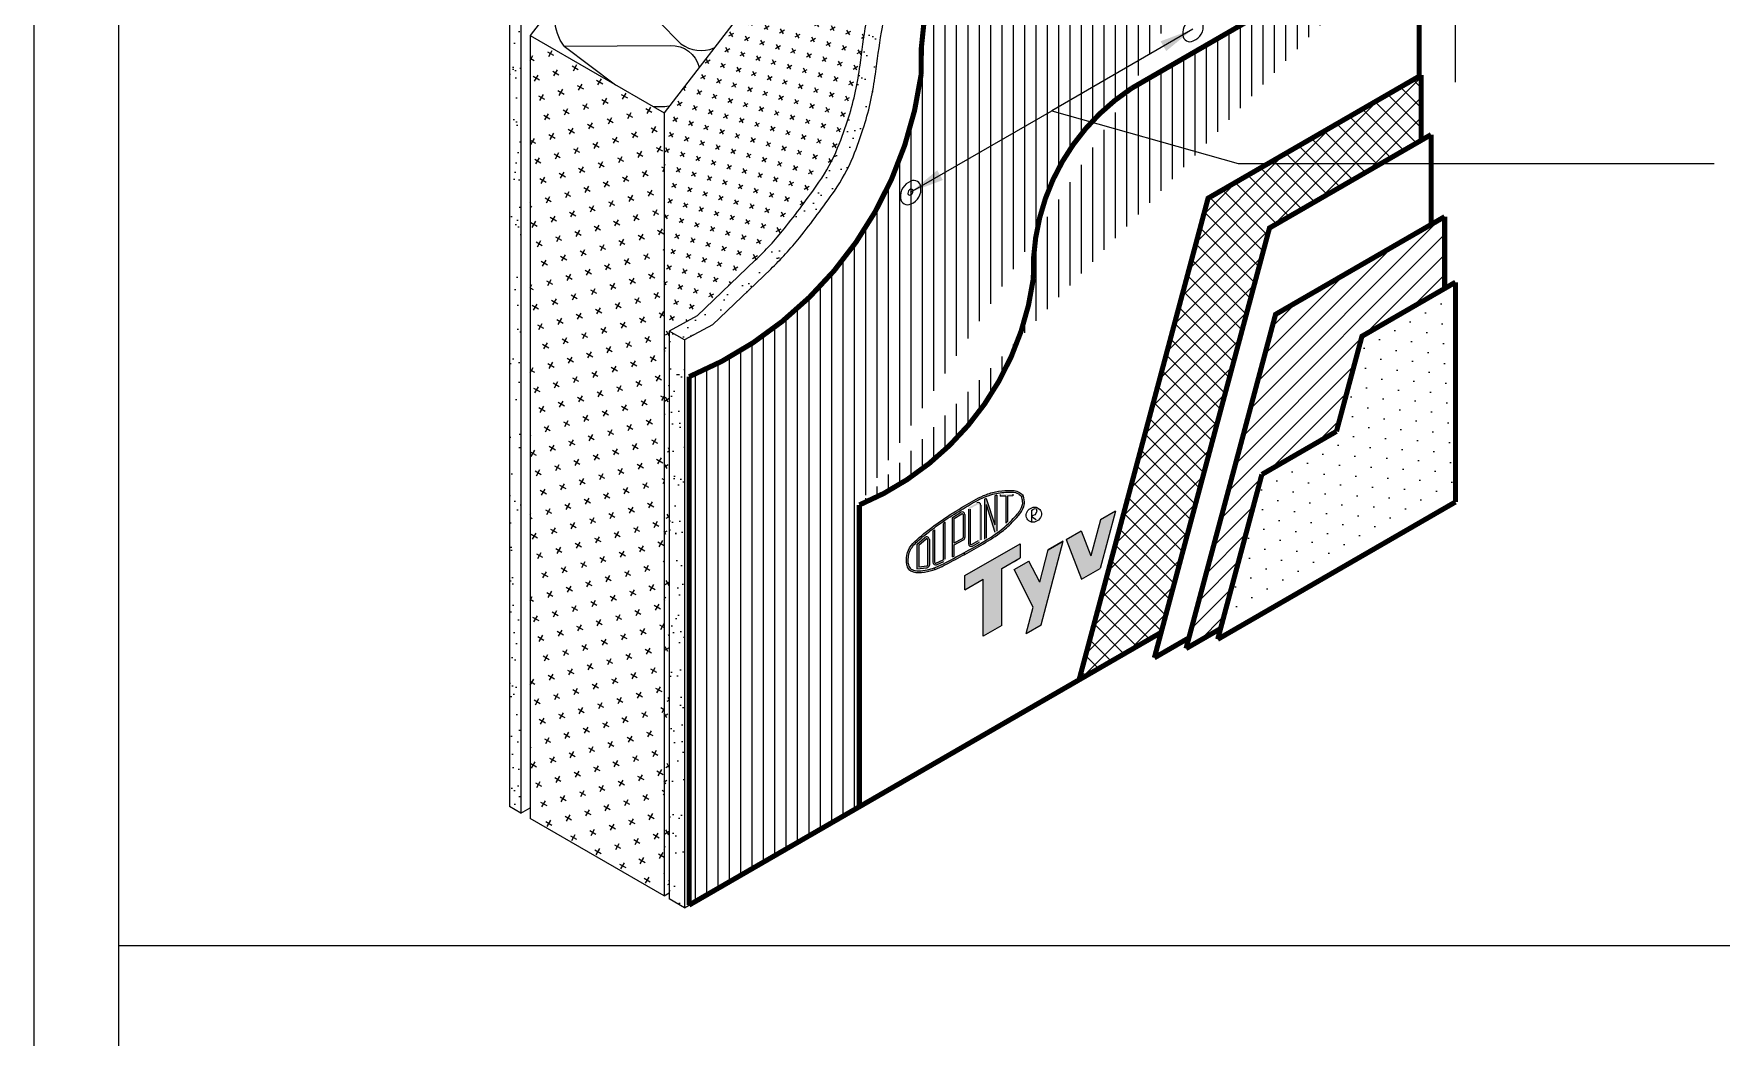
# Model space of a CAD drawing. Extents: x 0 to 51, y 0 to 66.
# Drawn here: x 0 to 29.72, y 34.39 to 52.06 of the extents above; entities that cross this region are included whole.
import ezdxf

# ---------------------------------------------------------------- set-up
doc = ezdxf.new("R2010")
doc.units = 0
doc.header["$LTSCALE"] = 1.5
doc.header["$MEASUREMENT"] = 0
doc.linetypes.add('DASHED', pattern=[0.75, 0.5, -0.25])
doc.layers.get('DEFPOINTS').update_dxf_attribs({"linetype": 'CONTINUOUS'})
for name, color, linetype in [('CLADDING', 252, 'CONTINUOUS'), ('DUPONTLOGO', 242, 'CONTINUOUS'), ('FASTENING', 7, 'CONTINUOUS'), ('INSULATION', 40, 'CONTINUOUS'), ('STRUCTURE', 252, 'CONTINUOUS'), ('TEXT', 7, 'CONTINUOUS'), ('TITLE', 7, 'CONTINUOUS'), ('TYVEK', 160, 'DASHED'), ('W', 7, 'CONTINUOUS')]:
    doc.layers.add(name, color=color, linetype=linetype)
doc.styles.add('DETAILS', font='sanss___.ttf', dxfattribs={"height": 1})
doc.dimstyles.new('TYVEKDETAILS', dxfattribs={"dimscale": 6, "dimtxt": 1.5, "dimasz": 0.1, "dimexe": 0.75, "dimexo": 0.75, "dimgap": 0.75, "dimtad": 0, "dimtih": 1, "dimtoh": 1, "dimdec": 4, "dimzin": 0, "dimtxsty": 'DETAILS', "dimcen": 0.0625, "dimazin": 3, "dimtfac": 1, "dimtdec": 4, "dimtofl": 0, "dimtmove": 0, "dimatfit": 3, "dimtolj": 1, "dimtzin": 0})

# ---------------------------------------------------------------- blocks, each defined once
blk = doc.blocks.new('A$C1409495A')
at = {"layer": 'DUPONTLOGO', "color": 242}
for p, q in [((0.2343235615273898, 0.523827359091797), (0.2343235615273898, 1.616091367395711e-07)), ((0.2343235615273898, 0.2619137603504669), (0.4408312526641112, 0.1288168849679323))]:
    blk.add_line(p, q, dxfattribs=at)
blk.add_ellipse((0.333973993873542, 0.3360725358395484), major_axis=(0.2603864479023359, 0.231586749987972), ratio=0.9031737347499492, dxfattribs=at)
blk.add_spline([(0.2343235615273898, 0.523827359091797), (0.4345512185534517, 0.5967801724010542), (0.456416738787766, 0.4563911861724819), (0.2343235615273898, 0.2619137603504669)], degree=3, dxfattribs=at)

msp = doc.modelspace()

# ---------------------------------------------------------------- hatches: boundary and pattern name
at = {"layer": 'CLADDING'}
h = msp.add_hatch(dxfattribs=at)
h.set_pattern_fill('ANSI37', color=256, scale=2, style=0)
h.set_pattern_definition([(45, (45.20352383063815, 0.9938439256804941), (-0.1767766952966369, 0.1767766952966369), []), (135, (45.20352383063815, 0.9938439256804941), (-0.1767766952966369, -0.1767766952966369), [])])
h.paths.add_polyline_path([(24.43534970143799, 50.18089568064645), (24.43534970143799, 51.32886496963204), (20.68126251389627, 49.16144172134351), (18.40951259054458, 40.68315558530433), (19.85486619997502, 41.51763088078317), (21.76272444010046, 48.63785476657025)])
h = msp.add_hatch(dxfattribs=at)
h.set_pattern_fill('ANSI31', color=256, scale=2, style=0)
h.set_pattern_definition([(45, (45.20352383063815, 0.9938439256804941), (-0.1767766952966369, 0.1767766952966369), [])])
h.paths.add_polyline_path([(23.39111992922632, 46.73151638038953), (24.84738067254848, 47.57228891255687), (24.84738067254848, 48.83603411767267), (21.86936127791634, 47.11667381852987), (20.29302009380851, 41.23368842937614), (20.90136786608664, 41.58491817946184), (21.62852720095503, 44.29871376238863), (22.94252925805318, 45.05735320376996)])
h = msp.add_hatch(dxfattribs=at)
h.set_pattern_fill('DOTS', color=256, scale=5, angle=30, style=0)
h.set_pattern_definition([(30, (45.20352383063815, 0.9938439256804941), (-0.02093353065868142, 0.3487579386826371), [0, -0.3125])])
h.paths.add_polyline_path([(25.03806398235378, 47.68237997280293), (23.39111992922632, 46.73151638038955), (22.94252925805318, 45.05735320376996), (21.62852720095503, 44.29871376238864), (20.85095300649247, 41.39676736199993), (25.03806398235378, 43.8141970110403)])
at = {"layer": 'DUPONTLOGO'}
h = msp.add_hatch(color=242, dxfattribs=at)
edge = h.paths.add_edge_path()
edge.add_spline(control_points=[(17.42577438530653, 43.92347655618497), (17.40516246711536, 43.94529639824885), (17.33747358313774, 44.01695206581815), (17.14990019024414, 44.02281901785072), (16.93878905699356, 44.00279730608391), (16.67239447447972, 43.91418403905639), (16.49889237228336, 43.81091006094909), (16.38918756949887, 43.74561026770387)], knot_values=[0, 0, 0, 0, 0.220285061790062, 0.7234091388884258, 1.286951353986312, 1.843132986659582, 2.799533914085796, 2.799533914085796, 2.799533914085796, 2.799533914085796], degree=3, periodic=0)
edge.add_spline(control_points=[(16.38918756949887, 43.74561026770387), (16.25594470692489, 43.66421937870221), (15.99171493335083, 43.50281564002196), (15.65613011689767, 43.24454717398107), (15.36930442210954, 42.99750442935131), (15.3690484009739, 42.80078759926885), (15.36896405131837, 42.73597655618496)], knot_values=[0, 0, 0, 0, 1.163314494387957, 2.30693276554946, 3.267609377414544, 3.739631528208764, 3.739631528208764, 3.739631528208764, 3.739631528208764], degree=3, periodic=0)
edge.add_spline(control_points=[(15.36896405131837, 42.73597655618496), (15.36921952891336, 42.73435405709911), (15.36947500650835, 42.73273155801326), (15.36973170648909, 42.73111009963672)], knot_values=[0, 0, 0, 0, 0.0117372134535125, 0.0117372134535125, 0.0117372134535125, 0.0117372134535125], degree=3, periodic=0)
edge.add_line((15.36973170648911, 42.73111009963664), (15.4006060547882, 42.73599939807393))
edge.add_spline(control_points=[(15.4006060547882, 42.73599939807394), (15.40047633009979, 42.73680011788333), (15.40034691442126, 42.73760518748712), (15.40021772726749, 42.73841461139225)], knot_values=[0.001174582396085617, 0.001174582396085617, 0.001174582396085617, 0.001174582396085617, 0.002358172592853305, 0.002358172592853305, 0.002358172592853305, 0.002358172592853305], degree=3, periodic=0)
edge.add_spline(control_points=[(15.40021772727404, 42.7384146113525), (15.40034993803491, 42.81630045816068), (15.4020528590522, 42.88763136778108), (15.45573028370171, 43.00993712052406), (15.50498060976295, 43.06610299961597), (15.64710930038918, 43.19668918436874), (15.74047467313784, 43.26857195968492), (15.91718631268758, 43.40337333714254), (16.00609879773491, 43.46636423538664), (16.19884045834723, 43.59271198642744), (16.30201910959566, 43.6557447629821), (16.40517131638271, 43.71875729141537)], knot_values=[0.001204580648238207, 0.001204580648238207, 0.001204580648238207, 0.001204580648238207, 0.1148556554967574, 0.1148556554967574, 0.2297113109935148, 0.2297113109935148, 0.3984913275604529, 0.3984913275604529, 0.5672713441273911, 0.5672713441273911, 0.7479263056417517, 0.7479263056417517, 0.7479263056417517, 0.7479263056417517], degree=3, periodic=0)
edge.add_spline(control_points=[(16.40517131638271, 43.71875729141537), (16.5415830801112, 43.79995391856009), (16.6771169047598, 43.87976705180636), (16.9093421319977, 43.95893908326924), (16.99486128542549, 43.97636983569758), (17.17480815852086, 43.99039626446033), (17.27844132450208, 43.99626263051531), (17.36015614556108, 43.94615660027844), (17.37827298331622, 43.92810857035877), (17.39767716229571, 43.90769734553495)], knot_values=[0, 0, 0, 0, 0.2378461726929006, 0.2378461726929006, 0.3759363467751121, 0.3759363467751121, 0.5140265208573236, 0.5140265208573236, 0.5560477353908875, 0.5560477353908875, 0.5560477353908875, 0.5560477353908875], degree=3, periodic=0)
edge.add_line((17.39767716229579, 43.90769734553489), (17.4257743853065, 43.92347655618499))
h = msp.add_hatch(color=242, dxfattribs=at)
edge = h.paths.add_edge_path()
edge.add_spline(control_points=[(17.42577438530653, 43.92347655618497), (17.43870158375638, 43.87597190542342), (17.46911085330321, 43.76422443474451), (17.37434575299548, 43.6082455570278), (17.23289390171057, 43.45285983527409), (17.0274385025681, 43.26199452331932), (16.73065216081659, 43.07781432131484), (16.50784147463254, 42.95374275321939), (16.39736921831245, 42.89222655618495)], knot_values=[0, 0, 0, 0, 0.07140672790437241, 0.16797347427779, 0.251697098529822, 0.3916885399395568, 0.5846187000068773, 0.7743438912938334, 0.7743438912938334, 0.7743438912938334, 0.7743438912938334], degree=3, periodic=0)
edge.add_line((16.39736921831245, 42.89222655618502), (16.38260367426703, 42.91977272954214))
edge.add_spline(control_points=[(16.38260361826205, 42.91977269838065), (16.59681649437961, 43.03904633942952), (16.81524625863375, 43.15315594186107), (17.0944473896825, 43.3660024609873), (17.17604110670845, 43.44179101687804), (17.2977682862719, 43.57006981225603), (17.3439720378793, 43.62294093699198), (17.40718788823359, 43.72922030097725), (17.42158471433459, 43.77488635518817), (17.41240667836128, 43.85183521506855), (17.40539684311652, 43.87916816017061), (17.39767716229571, 43.90769734553488)], knot_values=[0.0002505584379334802, 0.0002505584379334802, 0.0002505584379334802, 0.0002505584379334802, 0.3681301305683303, 0.3681301305683303, 0.5353339496185356, 0.5353339496185356, 0.6400473331687101, 0.6400473331687101, 0.7273425474151587, 0.7273425474151587, 0.7705355621334626, 0.7705355621334626, 0.7705355621334626, 0.7705355621334626], degree=3, periodic=0)
edge.add_line((17.39767716229571, 43.90769734553491), (17.42577438530643, 43.92347655618499))
h = msp.add_hatch(color=242, dxfattribs=at)
h.paths.add_polyline_path([(16.45986921831253, 43.07843765854022, 0.5736723652120749), (16.52973167002189, 43.03758618746623), (16.65473167002177, 43.10792469396608, 0.2709125763483397), (16.67861921831242, 43.14877616504009), (16.67861921831231, 43.75601066679447, 0.5705986825332914), (16.60913614184211, 43.79707330800659), (16.484136141842, 43.72825139408776, 0.2733997692986943), (16.45986921831231, 43.68718875287565)])
h.paths.add_polyline_path([(16.49111921831253, 43.68718875287569, -0.2733997692991784), (16.49920819282244, 43.70087629994642), (16.62420819282228, 43.76969821386522, -0.5705986825352611), (16.64736921831242, 43.75601066679454), (16.64736921831242, 43.14877616504017, -0.2709125763483546), (16.63940670221554, 43.1351590080155), (16.51440670221554, 43.06482050151559, -0.5736723652121564), (16.49111921831242, 43.07843765854026)], flags=16)
for color, points in [(242, [(16.74111921831242, 43.15844223298593), (16.77236921831219, 43.17910508107149), (16.77236921831265, 43.76718724548977), (16.92861921831242, 43.28241932150036), (16.95986921831242, 43.3030821695861), (16.95986921831242, 43.93444572334546), (16.92861921831265, 43.92440216719451), (16.92861921831265, 43.41165149986016), (16.77236921831253, 43.87418438643939), (16.74111921831242, 43.86414083028833)]), (242, [(17.14871060107569, 43.91928684303255), (17.24111921831231, 43.92325707271804), (17.24111921831243, 43.95453590148521), (17.02236921831242, 43.94513755997041), (17.02236921831242, 43.91385873120326), (17.11746060107568, 43.91794422281615), (17.11746060107568, 43.44009985129739), (17.14871060107568, 43.46936481799749)]), (242, [(16.05361921831253, 43.45948229690422), (16.02236921831253, 43.43809200133646), (16.02236921831231, 42.8097244004443, -0.293438824916739), (16.01324489928299, 42.79551588989896), (15.88824489928298, 42.73832586151804, -0.5462656304043499), (15.86611921831231, 42.7525343720634), (15.86611921831242, 43.32343688171725), (15.83486921831253, 43.30124139960035), (15.83486921831231, 42.75253437206332, 0.5462656304051979), (15.90124626122443, 42.7099088404273), (16.02624626122454, 42.7670988688083, 0.2934388249164515), (16.05361921831242, 42.8097244004443)]), (182, [(19.0495720174022, 43.65413898888752), (18.78731249098306, 43.5027233807119), (18.61655931551005, 42.86426724146397), (18.44580614003692, 43.30555459706303), (18.18354661361777, 43.15413898888751), (18.45417955230041, 42.45472655618494), (18.77893907871956, 42.64222655618495)]), (182, [(18.12942002588127, 43.12288898888749), (17.86716049946211, 42.97147338071173), (17.71721798759282, 42.40091815846938), (17.52565414851591, 42.77430459706308), (17.26339462209684, 42.62288898888746), (17.6020697566917, 41.96276073631151), (17.47990097304301, 41.49788898888757), (17.74216049946212, 41.64930459706313)]), (182, [(16.72212874473156, 42.45472655618493), (16.72212874473156, 41.45472655618493), (17.04688827115071, 41.64222655618493), (17.04688827115082, 42.64222655618494), (17.37164779756996, 42.82972655618494), (17.37164779756996, 43.07972655618494), (16.39736921831242, 42.51722655618494), (16.39736921831242, 42.26722655618494)])]:
    msp.add_hatch(color=color, dxfattribs=at).paths.add_polyline_path(points)
h = msp.add_hatch(color=242, dxfattribs=at)
h.paths.add_polyline_path([(16.17861921831231, 42.84581537697554), (16.20986921832015, 42.86265894507874), (16.2098692184103, 43.05837739732736), (16.37273468363857, 43.14616093507271, 0.2758007751185078), (16.39736921810199, 43.18742383991536), (16.39736921827615, 43.59308337286243, 0.5880955590562669), (16.32576648053852, 43.63290553519676), (16.1786192185556, 43.54153382930059)])
h.paths.add_polyline_path([(16.20986921842658, 43.09387765488892), (16.35790770661414, 43.17366953831466, 0.2758007751164118), (16.36611921810187, 43.1874238399288), (16.36611921827615, 43.59308337287585, 0.5880955590582391), (16.34225163903024, 43.60635742698731), (16.20986921862426, 43.52415401103413)], flags=16)
at = {"layer": 'DUPONTLOGO', "linetype": 'CONTINUOUS'}
h = msp.add_hatch(color=256, dxfattribs=at)
edge = h.paths.add_edge_path()
edge.add_line((15.55361921831242, 43.06720428191145), (15.55361921831242, 42.63656928029597))
edge.add_line((15.55361921831242, 42.63656928029597), (15.73063969266072, 42.65611897769877))
edge.add_arc((15.72549421831231, 42.70271071214524), 0.04687500000000024, 276.3020641363324, 359.9999999999296)
edge.add_line((15.77236921831231, 42.70271071214518), (15.77236921831276, 43.15157073437585))
edge.add_arc((15.72549421831276, 43.1515707343759), 0.04687500000000024, 359.9999999999345, 490.3159340501479)
edge.add_line((15.69516600641545, 43.18731237938723), (15.55361921831242, 43.06720428191145))
edge = h.paths.add_edge_path(flags=16)
edge.add_line((15.58486921831231, 43.05273692518943), (15.58486921831242, 42.67146044377597))
edge.add_line((15.58486921831242, 42.67146044377597), (15.72720937642841, 42.68718013399644))
edge.add_arc((15.72549421831231, 42.70271071214524), 0.01562500000000008, 276.3020641363324, 359.9999999999296)
edge.add_line((15.74111921831219, 42.70271071214522), (15.74111921831276, 43.15157073437589))
edge.add_arc((15.72549421831276, 43.1515707343759), 0.01562500000000008, 359.9999999999345, 490.3159340501479)
edge.add_line((15.71538481434699, 43.16348461604635), (15.58486921831231, 43.05273692518943))
at = {"layer": 'DUPONTLOGO'}
h = msp.add_hatch(color=242, dxfattribs=at)
edge = h.paths.add_edge_path()
edge.add_spline(control_points=[(16.38260361826222, 42.91977269838066), (16.25988926745985, 42.85398971888498), (16.13727613949258, 42.78771494193618), (15.96787976458278, 42.70042391299459), (15.91493121373995, 42.67485627411601), (15.85612020834859, 42.65386482484914)], knot_values=[0.2810519083259743, 0.2810519083259743, 0.2810519083259743, 0.2810519083259743, 0.4864092395876137, 0.4864092395876137, 0.5821236414411974, 0.5821236414411974, 0.5821236414411974, 0.5821236414411974], degree=3, periodic=0)
edge.add_line((15.85612020834857, 42.65386482484913), (15.86662414180967, 42.62443632488954))
edge.add_spline(control_points=[(15.86662414180967, 42.62443632488954), (15.94069894436954, 42.65088028090107), (16.10728984198728, 42.73673563727503), (16.28719774044163, 42.83317146392429), (16.39736921831245, 42.89222655618495)], knot_values=[1.40530041600684, 1.40530041600684, 1.40530041600684, 1.40530041600684, 1.988796057392389, 2.910618207206029, 2.910618207206029, 2.910618207206029, 2.910618207206029], degree=3, periodic=0)
edge.add_line((16.39736916179092, 42.89222652588849), (16.38260361826225, 42.91977269838066))
h = msp.add_hatch(color=242, dxfattribs=at)
edge = h.paths.add_edge_path()
edge.add_line((15.86662414180967, 42.62443632488954), (15.85612020834857, 42.65386482484914))
edge.add_spline(control_points=[(15.85612020834857, 42.65386482484914), (15.83733599466274, 42.64716016360453), (15.8179537160682, 42.64092234750127), (15.71430574279337, 42.61171228377761), (15.60560884310752, 42.59515163076677), (15.48380770846751, 42.61441276170525), (15.45215948404793, 42.6278440313168), (15.41448847463955, 42.66625105466152), (15.40715365858441, 42.69558460788723), (15.4006060547882, 42.73599939807394)], knot_values=[0.002358172592853314, 0.002358172592853314, 0.002358172592853314, 0.002358172592853314, 0.03292931765770496, 0.03292931765770496, 0.1592148645761405, 0.1592148645761405, 0.221312472747484, 0.221312472747484, 0.2810519083259742, 0.2810519083259742, 0.2810519083259742, 0.2810519083259742], degree=3, periodic=0)
edge.add_line((15.4006060547882, 42.73599939807394), (15.36973170648912, 42.73111009963664))
edge.add_spline(control_points=[(15.36973170648909, 42.73111009963672), (15.37391310887337, 42.70469806056213), (15.39953734646549, 42.55606270748982), (15.66482555562328, 42.56345802432403), (15.82774284725161, 42.61055609561543), (15.86662414180967, 42.62443632488954)], knot_values=[0.0117372134535125, 0.0117372134535125, 0.0117372134535125, 0.0117372134535125, 0.2029254331721758, 1.099028038328669, 1.405300416006835, 1.405300416006835, 1.405300416006835, 1.405300416006835], degree=3, periodic=0)
at = {"layer": 'INSULATION', "linetype": 'CONTINUOUS'}
h = msp.add_hatch(dxfattribs=at)
h.set_pattern_fill('CROSS', color=256, scale=0.8, angle=30, style=0)
h.set_pattern_definition([(30, (45.453125, 3.296875), (0.07320508075688777, 0.2732050807568878), [0.1, -0.3]), (120, (45.52142627018922, 3.278573729810778), (-0.2732050807568877, 0.07320508075688778), [0.09999999999999998, -0.2999999999999999])])
h.paths.add_polyline_path([(14.35408040833416, 50.59395994693268, 0.04479910819463599), (14.55163102151603, 51.50216927125451, -0.00933874417187991), (14.64735781579769, 52.16551832553501), (14.64735781579769, 55.26494496438183), (14.02131728739993, 54.45306345963127, -0.1217965596194791), (13.82620671620594, 54.20003405187209), (11.10111406090842, 50.66599396148046), (11.10111406090842, 36.88052733717185), (11.19150772301303, 36.93271614232098), (11.19150772301301, 46.8236696667898), (11.68246174263098, 47.09156364628179), (12.70751237584894, 48.06930860529555, 0.03370422444086459), (13.21498259496956, 48.62326448952707, 0.01612494577826852), (13.82873890405718, 49.44416952676993, 0.05565526587535751), (14.15766370504834, 50.04833180140054, 0.02091384948871564)])
h = msp.add_hatch(dxfattribs=at)
h.set_pattern_fill('CROSS', color=256, angle=329.9999999999999, style=0)
h.set_pattern_definition([(329.9999999999999, (45.453125, 3.296875), (0.3415063509461097, 0.09150635094610948), [0.125, -0.375]), (59.99999999999994, (45.47600158773653, 3.211498412263472), (-0.09150635094610945, 0.3415063509461097), [0.125, -0.375])])
h.paths.add_polyline_path([(11.10111406090842, 50.66599396148047), (8.742385526959985, 52.02780651550086), (8.742385526959985, 38.24233989119221), (11.10111406090842, 36.88052733717184)])
at = {"layer": 'STRUCTURE', "linetype": 'CONTINUOUS'}
h = msp.add_hatch(dxfattribs=at)
h.set_pattern_fill('AR-SAND', color=256, scale=0.25, style=0)
h.set_pattern_definition([(37.50000000000001, (109.8774023421087, 3.296875), (-0.01574833952740204, 0.4817059422532897), [0, -0.38, 0, -0.425, 0, -0.40625]), (7.499999999999999, (109.8774023421087, 3.296875), (0.4424441763169318, 0.7055365163074351), [0, -0.205, 0, -0.3425, 0, -0.13125]), (327.5, (109.5699023421087, 3.296875), (0.7785354654378738, 0.001414763384241124), [0, -0.125, 0, -0.45, 0, -0.5875]), (317.5, (109.5699023421087, 3.296875), (0.7515316511430733, 0.2194188912335623), [0, -0.0625, 0, -0.295, 0, -0.3375])])
h.paths.add_polyline_path([(12.99220531418469, 57.22054770673802), (12.79362808484582, 57.33519632355176), (8.381358926171998, 54.78777153705442), (8.57993615551085, 54.6731229202407)])
h.paths.add_polyline_path([(8.579936155510836, 54.6731229202407), (8.381358926172013, 54.7877715370544), (8.381358926171956, 38.45077869634183), (8.579936155510467, 38.3361300795283)])
h = msp.add_hatch(dxfattribs=at)
h.set_pattern_fill('AR-SAND', color=256, scale=0.25, style=0)
h.set_pattern_definition([(37.50000000000001, (45.453125, 3.296875), (-0.01574833952740204, 0.4817059422532897), [0, -0.38, 0, -0.425, 0, -0.40625]), (7.499999999999999, (45.453125, 3.296875), (0.4424441763169318, 0.7055365163074351), [0, -0.205, 0, -0.3425, 0, -0.13125]), (327.5, (45.145625, 3.296875), (0.7785354654378738, 0.001414763384241124), [0, -0.125, 0, -0.45, 0, -0.5875]), (317.5, (45.145625, 3.296875), (0.7515316511430733, 0.2194188912335623), [0, -0.0625, 0, -0.295, 0, -0.3375])])
h.paths.add_polyline_path([(12.9781453145316, 47.91305860529555, 0.03370422444086459), (13.48561553365222, 48.46701448952707, 0.01612494577826852), (14.09937184273984, 49.28791952676993, 0.05565526587535751), (14.428296643731, 49.89208180140054, 0.02091384948871564), (14.62471334701682, 50.43770994693268, 0.04479910819463599), (14.8222639601987, 51.34591927125451, -0.02073115222964426), (15.06817074273901, 52.81276828487336, -0.04506024657635373), (15.39800675146749, 53.88811883262799, -0.2633397162337647), (15.87440982036993, 54.61030433373497), (15.87440982036993, 54.92280433373498, 0.3092693900534314), (15.12737381278482, 54.04436883262801, 0.0450602465763511), (14.79753780405636, 52.96901828487344, 0.02073115222964576), (14.55163102151603, 51.50216927125449, -0.04479910819464277), (14.35408040833408, 50.59395994693253, -0.02091384948869362), (14.15766370504851, 50.04833180140096, -0.05565526587538272), (13.82873890405725, 49.44416952677004, -0.01612494577827236), (13.21498259496948, 48.62326448952698, -0.03370422444085961), (12.70751237584894, 48.06930860529555), (11.68246174263096, 47.09156364628178), (11.191507723013, 46.82366966678978), (11.46214066169564, 46.66741966678978), (11.95309468131359, 46.93531364628177)])
h.paths.add_polyline_path([(11.4621406616957, 46.66741966678974), (11.191507723013, 46.82366966678977), (11.19150772301302, 36.82833853202273), (11.46214066169568, 36.67208853202273)])
at = {"layer": 'TYVEK', "linetype": 'CONTINUOUS'}
h = msp.add_hatch(dxfattribs=at)
h.set_pattern_fill('_USER', color=23, scale=0.2, angle=90, style=0, pattern_type=0)
h.set_pattern_definition([(90, (45.453125, 3.296875), (-0.2, 1.224606353822377e-17), [])])
edge = h.paths.add_edge_path()
edge.add_line((14.5394324005366, 38.44876374581774), (14.5394324005366, 43.7613060738225))
edge.add_arc((21.43705470209184, 47.88932475435393), 3.835622140687338, 123.283609689697, 182.1229324160079)
edge.add_arc((12.60471371601104, 48.41994435479976), 5.044407499522511, 292.5529671337997, 352.3363976587753, ccw=False)
edge.add_line((24.40029964701982, 54.02187863755587), (19.3321277903718, 51.09576825182081))
edge.add_line((24.40029964701982, 60.47893094572926), (24.40029964701982, 54.02187863755587))
edge.add_line((17.93122015435797, 55.79780433373491), (24.40029964701983, 59.53272912023248))
edge.add_arc((20.73778936998484, 51.52254633711234), 5.114162854249913, 123.2836096896977, 161.982665277284)
edge.add_arc((20.73778936998472, 51.52254633711242), 5.114162854249787, 123.2836096896971, 182.122932416008)
edge.add_arc((8.961334721876995, 52.23003913770685), 6.72587666603001, 292.5529671337997, 352.3363976587753, ccw=False)
edge.add_line((11.54095963457773, 46.01852142973719), (11.54095963457773, 36.71759468723343))
edge.add_line((14.5394324005366, 38.44876374581777), (11.54095963457773, 36.71759468723364))

# ---------------------------------------------------------------- linework, layer by layer
at = {"layer": 'CLADDING', "const_width": 0.09}
for points in [[(19.85486619997502, 41.51763088078318), (18.40951259054458, 40.68315558530432), (20.68126251389629, 49.16144172134351), (24.43534970143799, 51.32886496963204)], [(24.43534970143797, 51.32886496963204), (24.43534970143797, 50.18089568064645)], [(19.73508718112453, 41.07060949675235), (21.76272444010047, 48.63785476657026), (24.60856387680533, 50.28090093142226)], [(24.60856387680533, 50.28090093142226), (24.60856387680533, 48.69815317636336)], [(20.29302009380849, 41.23368842937614), (21.86936127791634, 47.11667381852988), (24.84738067254848, 48.83603411767267)], [(24.84738067254848, 48.83603411767267), (24.84738067254848, 47.57228891255688)], [(22.94252925805318, 45.05735320376996), (23.39111992922632, 46.73151638038954), (25.03806398235378, 47.68237997280293)], [(25.03806398235378, 47.68237997280293), (25.03806398235378, 43.81419701104029)], [(21.62852720095503, 44.29871376238864), (22.94252925805318, 45.05735320376996)], [(20.85095300649247, 41.39676736199994), (21.62852720095503, 44.29871376238864)], [(20.85095300649247, 41.39676736199994), (25.03806398235378, 43.81419701104029)], [(20.29302009380849, 41.23368842937614), (20.90136786608664, 41.58491817946184)], [(19.73508718112453, 41.07060949675235), (20.34343495340266, 41.42183924683805)]]:
    msp.add_lwpolyline(points, dxfattribs=at)
at = {"layer": 'DEFPOINTS'}
msp.add_line((-1.06581410364015e-14, 66.00000000000001), (0, 0), dxfattribs=at)
at = {"layer": 'DUPONTLOGO', "color": 242}
for p, q in [((16.45986921831231, 43.68718875287563), (16.45986921831253, 43.07843765854022)), ((16.49111921831253, 43.68718875287569), (16.49111921831242, 43.07843765854026)), ((16.67861921831231, 43.75601066679447), (16.67861921831242, 43.14877616504009)), ((16.77236921831253, 43.87418438643938), (16.74111921831242, 43.86414083028833)), ((16.74111921831242, 43.86414083028833), (16.74111921831242, 43.15844223298591)), ((16.77236921831253, 43.87418438643938), (16.92861921831253, 43.41165149986049)), ((16.77236921831265, 43.76718724548977), (16.92861921831242, 43.28241932150035)), ((16.77236921831265, 43.7671872454899), (16.77236921831219, 43.1791050810716)), ((16.95986921831242, 43.93444572334545), (16.92861921831253, 43.92440216719446)), ((16.92861921831265, 43.92440216719445), (16.92861921831265, 43.41165149986041)), ((16.95986921831242, 43.93444572334545), (16.95986921831242, 43.3030821695861)), ((17.02236921831242, 43.94513755997041), (17.02236921831242, 43.91385873120325)), ((17.11746060107579, 43.91794422281615), (17.02236921831231, 43.91385873120324)), ((17.11746060107568, 43.91861553292435), (17.11746060107568, 43.44009985129739)), ((17.24246060107568, 43.92331470368175), (17.14871060107568, 43.91928684303255)), ((17.14871060107568, 43.91928684303255), (17.14871060107568, 43.46936481799747)), ((17.24111921831242, 43.95453590148521), (17.24111921831231, 43.92325707271804)), ((17.42577438530647, 43.92347655618497), (17.39767716229575, 43.90769734553487)), ((16.05361921831253, 43.45948229690422), (16.02236921831253, 43.43809200133646)), ((16.02236921831231, 42.8097244004443), (16.02236921831253, 43.43809200133646)), ((16.05361921831242, 42.80972440044428), (16.05361921831253, 43.45948229690422)), ((16.17861921855548, 43.54153382930053), (16.32576648053852, 43.63290553519676)), ((16.17861921831231, 42.84581537697553), (16.1786192185556, 43.54153382930049)), ((16.20986921862426, 43.52415401103413), (16.34225163903024, 43.60635742698731)), ((16.20986921842656, 43.09387765488894), (16.20986921862426, 43.52415401103413)), ((16.36611921827615, 43.59308337287585), (16.36611921810187, 43.1874238399288)), ((16.39736921827615, 43.59308337286243), (16.39736921810199, 43.18742383991536)), ((17.14871060107568, 43.46936481799749), (17.11746060107579, 43.44009985129749)), ((15.55361921831242, 43.06720428191145), (15.69516600641545, 43.18731237938723)), ((15.58486921831231, 43.05273692518943), (15.71538481434699, 43.16348461604635)), ((15.74111921831276, 43.15157073437589), (15.74111921831219, 42.70271071214522)), ((15.77236921831276, 43.15157073437585), (15.77236921831231, 42.70271071214518)), ((15.83486921831253, 43.30124139960034), (15.86611921831242, 43.32343688171724)), ((15.83486921831253, 43.30124139960034), (15.83486921831231, 42.75253437206332)), ((15.86611921831242, 43.32343688171724), (15.86611921831231, 42.7525343720633)), ((16.20986921842645, 43.09387765488886), (16.35790770661414, 43.17366953831466)), ((16.20986921841042, 43.05837739732741), (16.37273468363857, 43.14616093507271)), ((16.51440670221554, 43.06482050151559), (16.63940670221554, 43.1351590080155)), ((16.52973167002189, 43.03758618746623), (16.65473167002177, 43.10792469396608)), ((15.55361921831242, 43.06720428191145), (15.55361921831242, 42.63656928029597)), ((15.58486921831231, 43.05273692518943), (15.58486921831242, 42.67146044377597)), ((15.88824489928301, 42.73832586151805), (16.01324489928312, 42.79551588989901)), ((16.17861921831231, 42.84581537697553), (16.20986921832015, 42.86265894507874)), ((16.20986921832015, 42.86265894507875), (16.2098692184103, 43.05837739732726)), ((16.38260361826225, 42.91977269838067), (16.39736916179119, 42.89222652588798)), ((16.39736921831242, 42.89222655618495), (16.38260556735192, 42.91976919785776)), ((15.55361921831242, 42.63656928029597), (15.73063969266072, 42.65611897769877)), ((15.58486921831242, 42.67146044377597), (15.72720937642841, 42.68718013399644)), ((15.86662414180968, 42.62443632488952), (15.85612020834857, 42.65386482484916)), ((15.90124626122441, 42.70990884042728), (16.02624626122453, 42.76709886880828))]:
    msp.add_line(p, q, dxfattribs=at)
at = {"layer": 'DUPONTLOGO', "color": 182}
for p, q in [((18.78731249098306, 43.50272338071188), (18.61655931551005, 42.86426724146396)), ((19.0495720174022, 43.65413898888752), (18.77893907871956, 42.64222655618494)), ((19.0495720174022, 43.65413898888752), (18.78731249098306, 43.50272338071188)), ((17.74216049946213, 41.64930459706316), (18.12942002588127, 43.12288898888749)), ((17.86716049946224, 42.9714733807118), (18.12942002588127, 43.12288898888749)), ((18.12942002588127, 43.12288898888749), (17.86716049946213, 42.97147338071186)), ((18.18354661361778, 43.15413898888752), (18.44580614003692, 43.30555459706303)), ((18.18354661361778, 43.15413898888749), (18.45417955230042, 42.45472655618494)), ((18.44580614003692, 43.30555459706303), (18.61655931551005, 42.86426724146396)), ((16.39736921831242, 42.51722655618494), (17.37164779756996, 43.07972655618494)), ((17.04688827115093, 42.642226556185), (17.37164779756996, 42.82972655618494)), ((17.26339462209684, 42.76722655618494), (17.37164779756996, 42.82972655618494)), ((17.37164779756996, 43.07972655618494), (17.37164779756996, 42.82972655618494)), ((17.71721798759282, 42.40091815846937), (17.86716049946213, 42.9714733807118)), ((16.39736921831242, 42.26722655618494), (16.39736921831242, 42.51722655618495)), ((17.04688827115071, 41.64222655618493), (17.04688827115082, 42.64222655618486)), ((17.26339462209684, 42.62288898888747), (17.52565414851577, 42.77430459706299)), ((17.26339462209684, 42.62288898888749), (17.52565414851588, 42.77430459706299)), ((17.6020697566918, 41.9627607363113), (17.26339462209684, 42.62288898888747)), ((17.71721798759282, 42.40091815846937), (17.52565414851588, 42.77430459706312)), ((18.45417955230042, 42.45472655618494), (18.77893907871956, 42.64222655618494)), ((16.39736921831242, 42.26722655618494), (16.72212874473156, 42.45472655618489)), ((16.72212874473156, 41.45472655618493), (16.72212874473156, 42.45472655618493)), ((17.47990097304299, 41.49788898888747), (17.60206975669169, 41.96276073631148)), ((17.04688827115071, 41.64222655618493), (16.72212874473156, 41.45472655618493)), ((17.47990097304287, 41.49788898888748), (17.74216049946224, 41.64930459706321))]:
    msp.add_line(p, q, dxfattribs=at)
at = {"layer": 'DUPONTLOGO', "color": 242}
for centre, radius, start, end in [((16.63174421831231, 43.75601066679447), 0.04687500000000024, 0, 118.8360950130633), ((16.35049421827615, 43.59308337288257), 0.04687500000000024, 359.9999999753909, 121.8383859097835), ((16.35049421827615, 43.59308337288257), 0.01562500000000008, 359.9999999753909, 121.8383859097835), ((15.72549421831276, 43.1515707343759), 0.04687500000000024, 359.9999999999345, 130.315934050148), ((15.72549421831276, 43.1515707343759), 0.01562500000000008, 359.9999999999345, 130.315934050148), ((16.35049421810199, 43.18742383993551), 0.01562500000000008, 298.3244090050584, 359.9999999753739), ((16.35049421810199, 43.18742383993551), 0.04687500000000024, 298.3244090050584, 359.9999999753739), ((16.00674421831242, 42.8097244004443), 0.01562500000000008, 294.5850530263783, 359.9999999999808), ((16.50674421831253, 43.07843765854022), 0.04687500000000024, 180.0000000000094, 299.3668080741979), ((16.50674421831242, 43.07843765854026), 0.01562500000000008, 180, 299.3668080742082), ((15.72549421831231, 42.70271071214524), 0.01562500000000008, 276.3020641363324, 359.9999999999296), ((15.72549421831231, 42.70271071214524), 0.04687500000000024, 276.3020641363324, 359.9999999999296), ((15.88174421831231, 42.7525343720633), 0.04687500000000024, 179.9999999999788, 294.5850530263612), ((15.88174421831231, 42.7525343720633), 0.01562500000000008, 179.9999999999788, 294.5850530263612)]:
    msp.add_arc(centre, radius, start, end, dxfattribs=at)
for points in [[(16.38918756949887, 43.74561026770387), (16.72653083267768, 43.92603188565734), (16.93833453311971, 43.99410004152158), (17.16242326380042, 44.01853389699917), (17.36043839299045, 43.98259752928023), (17.42577438530653, 43.92347655618497)], [(15.36896405131837, 42.73597655618496), (15.38650295968172, 42.92396903589595), (15.63197742210549, 43.2196144598607), (15.99640275940773, 43.49611439395411), (16.38918756949887, 43.74561026770387)], [(16.39736921831245, 42.89222655618495), (16.72742929011373, 43.07942415723262), (17.04914428348174, 43.29246793136516), (17.25613176311334, 43.48100598574054), (17.36614084732436, 43.60724616326987), (17.4476315479077, 43.78234559713254), (17.42577438530653, 43.92347655618497)], [(15.36896405131837, 42.73597655618496), (15.38853212885523, 42.65720037088757), (15.74046462943706, 42.5892040793038), (16.07184873615633, 42.71902901625215), (16.39736921831245, 42.89222655618495)]]:
    msp.add_spline(points, degree=3, dxfattribs=at)
for points, knots in [([(16.40517131638271, 43.71875729141537), (16.5415830801112, 43.79995391856009), (16.6771169047598, 43.87976705180636), (16.9093421319977, 43.95893908326924), (16.99486128542549, 43.97636983569758), (17.17480815852086, 43.99039626446033), (17.27844132450208, 43.99626263051531), (17.36015614556108, 43.94615660027844), (17.37827298331622, 43.92810857035877), (17.39767716229571, 43.90769734553495)], [0, 0, 0, 0, 0.2378461726929006, 0.2378461726929006, 0.3759363467751121, 0.3759363467751121, 0.5140265208573236, 0.5140265208573236, 0.5560477353908875, 0.5560477353908875, 0.5560477353908875, 0.5560477353908875]), ([(15.40021772727404, 42.7384146113525), (15.40034993803491, 42.81630045816068), (15.4020528590522, 42.88763136778108), (15.45573028370171, 43.00993712052406), (15.50498060976295, 43.06610299961597), (15.64710930038918, 43.19668918436874), (15.74047467313784, 43.26857195968492), (15.91718631268758, 43.40337333714254), (16.00609879773491, 43.46636423538664), (16.19884045834723, 43.59271198642744), (16.30201910959566, 43.6557447629821), (16.40517131638271, 43.71875729141537)], [0.001204580648238207, 0.001204580648238207, 0.001204580648238207, 0.001204580648238207, 0.1148556554967574, 0.1148556554967574, 0.2297113109935148, 0.2297113109935148, 0.3984913275604529, 0.3984913275604529, 0.5672713441273911, 0.5672713441273911, 0.7479263056417517, 0.7479263056417517, 0.7479263056417517, 0.7479263056417517]), ([(16.38260361826205, 42.91977269838065), (16.59681649437961, 43.03904633942952), (16.81524625863375, 43.15315594186107), (17.0944473896825, 43.3660024609873), (17.17604110670845, 43.44179101687804), (17.2977682862719, 43.57006981225603), (17.3439720378793, 43.62294093699198), (17.40718788823359, 43.72922030097725), (17.42158471433459, 43.77488635518817), (17.41240667836128, 43.85183521506855), (17.40539684311652, 43.87916816017061), (17.39767716229571, 43.90769734553488)], [0.0002505584379334802, 0.0002505584379334802, 0.0002505584379334802, 0.0002505584379334802, 0.3681301305683303, 0.3681301305683303, 0.5353339496185356, 0.5353339496185356, 0.6400473331687101, 0.6400473331687101, 0.7273425474151587, 0.7273425474151587, 0.7705355621334626, 0.7705355621334626, 0.7705355621334626, 0.7705355621334626]), ([(15.40021772726749, 42.73841461139225), (15.40686738719249, 42.69675107483179), (15.41412251830914, 42.66662416102491), (15.45215948404793, 42.6278440313168), (15.48380770846751, 42.61441276170525), (15.60560884310752, 42.59515163076677), (15.71430574279337, 42.61171228377761), (15.8812000056584, 42.6587464118881), (15.95067907590554, 42.69156028876451), (16.13727613949258, 42.78771494193618), (16.25988926745985, 42.85398971888498), (16.38260361826222, 42.91977269838066)], [0.001174582396085617, 0.001174582396085617, 0.001174582396085617, 0.001174582396085617, 0.06209760817134347, 0.06209760817134347, 0.1241952163426869, 0.1241952163426869, 0.2504807632611225, 0.2504807632611225, 0.3767663101795581, 0.3767663101795581, 0.5821236414411975, 0.5821236414411975, 0.5821236414411975, 0.5821236414411975])]:
    msp.add_open_spline(points, degree=3, knots=knots, dxfattribs=at)
at = {"layer": 'FASTENING'}
for points in [[(20.23713120293779, 52.03379930827907, 0.5560120530374366), (20.42104319023828, 51.93233741028291, 0.3537160203436514), (20.59424827099515, 52.23233741028291, 0.5462522010927994), (20.42104319023828, 52.33233741028292, 0.345824845351463)], [(15.26444969129972, 49.16282029894056, 0.5560120530374366), (15.44836167860021, 49.0613584009444, 0.3537160203436514), (15.62156675935708, 49.3613584009444, 0.5462522010927994), (15.44836167860021, 49.46135840094441, 0.345824845351463)], [(15.39541912165257, 49.24364114765864, 0.5560120530374857), (15.44139711847768, 49.2182756731596, 0.3537160203436451), (15.48469838866689, 49.2932756731596, 0.5462522010928085), (15.44139711847768, 49.31827567315959, 0.3458248453514566)]]:
    msp.add_lwpolyline(points, format="xyb", close=True, dxfattribs=at)
at = {"layer": 'INSULATION', "linetype": 'CONTINUOUS'}
for p, q in [((12.28862928184925, 56.62675751840219), (8.742385526959978, 52.02780651550086)), ((14.64735781579769, 55.26494496438181), (11.10111406090842, 50.66599396148047)), ((8.742385526959985, 52.02780651550086), (11.10111406090842, 50.66599396148047)), ((8.742385526959985, 52.02780651550086), (8.742385526959985, 38.24233989119221)), ((11.10111406090842, 50.66599396148047), (11.10111406090842, 36.88052733717185)), ((11.10111406090842, 36.88052733717185), (8.742385526959985, 38.24233989119221)), ((11.10111406090842, 36.88052733717185), (11.19150772301303, 36.93271614232098))]:
    msp.add_line(p, q, dxfattribs=at)
at = {"layer": 'INSULATION'}
for points in [[(9.34184643400421, 51.83684339942998, -0.7318878414109583), (10.21765345138589, 53.08396100567492), (11.39842985238423, 51.88132222220661, 0.2686239954062132), (11.98158584683866, 51.8078349861837)], [(9.34184643400421, 51.83684339942998), (11.21047205558675, 51.85040656057041, -0.3571813653606336), (11.71849005565412, 51.4666388540625)], [(10.89679986793988, 50.78395481579012, 0.09031895267570551), (11.18753463140943, 50.78869694074108)]]:
    msp.add_lwpolyline(points, format="xyb", dxfattribs=at)
msp.add_lwpolyline([(9.34184643400421, 51.83684339942998), (10.24595918584769, 51.1597178587956)], dxfattribs=at)
at = {"layer": 'STRUCTURE'}
for p, q in [((8.381358926171998, 54.78777153705442), (8.381358926171941, 38.45077869634183)), ((8.579936155510836, 54.6731229202407), (8.579936155510453, 38.33613007952831)), ((11.68246174263096, 47.09156364628178), (11.19150772301298, 46.82366966678978)), ((11.191507723013, 46.82366966678977), (11.19150772301303, 36.82833853202271)), ((11.46214066169603, 46.66741966678956), (11.19150772301299, 46.82366966678978)), ((11.95309468131363, 46.93531364628178), (11.46214066169564, 46.66741966678978)), ((11.46214066169567, 46.66741966678977), (11.46214066169566, 36.67208853202271)), ((11.46214066169566, 36.67208853202271), (15.03236662932463, 38.73335945550131)), ((8.579936155510453, 38.33613007952831), (8.742385526959985, 38.42992026786438)), ((11.46214066169567, 36.67208853202273), (11.19150772301303, 36.82833853202273))]:
    msp.add_line(p, q, dxfattribs=at)
at = {"layer": 'STRUCTURE', "linetype": 'CONTINUOUS'}
msp.add_line((8.579936155510453, 38.33613007952831), (8.381358926171941, 38.45077869634183), dxfattribs=at)
at = {"layer": 'STRUCTURE'}
for points in [[(11.68246174263096, 47.09156364628178), (12.70751237584894, 48.06930860529555, 0.03370422444086459), (13.21498259496956, 48.62326448952707, 0.01612494577826852), (13.82873890405718, 49.44416952676993, 0.05565526587535752), (14.15766370504834, 50.04833180140054, 0.02091384948871563), (14.35408040833416, 50.59395994693268, 0.04479910819463599), (14.55163102151603, 51.50216927125451, -0.02073115222964426), (14.79753780405635, 52.96901828487336, -0.04506024657635373), (15.12737381278482, 54.04436883262799, -0.3092693900534367), (15.87440982036993, 54.92280433373498, -0.2633397162337694)], [(11.95309468131363, 46.93531364628178), (12.9781453145316, 47.91305860529555, 0.03370422444086459), (13.48561553365222, 48.46701448952707, 0.01612494577826852), (14.09937184273984, 49.28791952676993, 0.05565526587535752), (14.428296643731, 49.89208180140054, 0.02091384948871563), (14.62471334701682, 50.43770994693268, 0.04479910819463599), (14.8222639601987, 51.34591927125451, -0.02073115222964426), (15.06817074273901, 52.81276828487336, -0.04506024657635373), (15.39800675146749, 53.88811883262799, -0.2633397162337647), (15.87440982036993, 54.61030433373497, -0.2633397162337647)]]:
    msp.add_lwpolyline(points, format="xyb", dxfattribs=at)
at = {"layer": 'TEXT'}
msp.add_line((25.03806398235378, 51.20364545126826), (25.03806398235378, 54.52179247823101), dxfattribs=at)
at = {"layer": 'TEXT', "linetype": 'CONTINUOUS'}
for p, q in [((17.92763115513235, 50.70261285513548), (21.21219548291838, 49.77119965473287)), ((21.21219548291838, 49.77119965473287), (29.59182678289672, 49.77119965473287))]:
    msp.add_line(p, q, dxfattribs=at)
at = {"layer": 'TITLE', "linetype": 'CONTINUOUS'}
msp.add_line((49.5, 36), (1.499999999999986, 36), dxfattribs=at)
at = {"layer": 'TYVEK', "color": 23, "const_width": 0.09}
msp.add_lwpolyline([(17.93122015435797, 55.79780433373491, 0.2625284837406856), (15.62713663557376, 51.33309890892711, -0.2669366406480506), (11.54095963457773, 46.01852142973719)], format="xyb", dxfattribs=at)
at = {"layer": 'TYVEK', "const_width": 0.09}
for points in [[(24.40029964701982, 51.32886496963204), (24.40029964701982, 54.02187863755587), (19.33212779037179, 51.0957682518208)], [(18.40951259054458, 40.68315558530432), (14.5394324005366, 38.44876374581777), (14.5394324005366, 43.76130607382251)]]:
    msp.add_lwpolyline(points, dxfattribs=at)
msp.add_lwpolyline([(19.33212779037179, 51.0957682518208, 0.2625284837406856), (17.60406515128362, 47.74723918321495, -0.2669366406480506), (14.5394324005366, 43.76130607382251)], format="xyb", dxfattribs=at)
at = {"layer": 'TYVEK', "color": 23, "const_width": 0.09}
for points in [[(11.54095963457773, 46.01852142973719), (11.54095963457773, 36.71759468723343)], [(14.5394324005366, 38.44876374581777), (11.54095963457773, 36.71759468723364)]]:
    msp.add_lwpolyline(points, dxfattribs=at)
at = {"layer": 'W'}
msp.add_lwpolyline([(1.499999999999984, 64.50000000000001), (49.5, 64.50000000000001), (49.5, 1.5), (1.499999999999984, 1.5)], close=True, dxfattribs=at)

# ---------------------------------------------------------------- block references
at = {"layer": 'DUPONTLOGO', "color": 182, "xscale": 0.4000000000000057, "yscale": 0.3999999999999986, "zscale": 0.400000000000002}
msp.add_blockref('A$C1409495A', (17.47864529922313, 43.45626099901423), dxfattribs=at)

# ---------------------------------------------------------------- leaders
at = {"layer": 'TEXT', "linetype": 'CONTINUOUS'}
for points in [[(20.41397191095138, 52.13810235980473), (17.92763115513235, 50.70261285513548)], [(15.44129039931333, 49.26712335046624), (17.92763115513235, 50.70261285513548)]]:
    msp.add_leader(points, dimstyle='TYVEKDETAILS', override={"dimgap": 0.75, "dimtad": 0}, dxfattribs=at)

doc.saveas('drawing.dxf')
